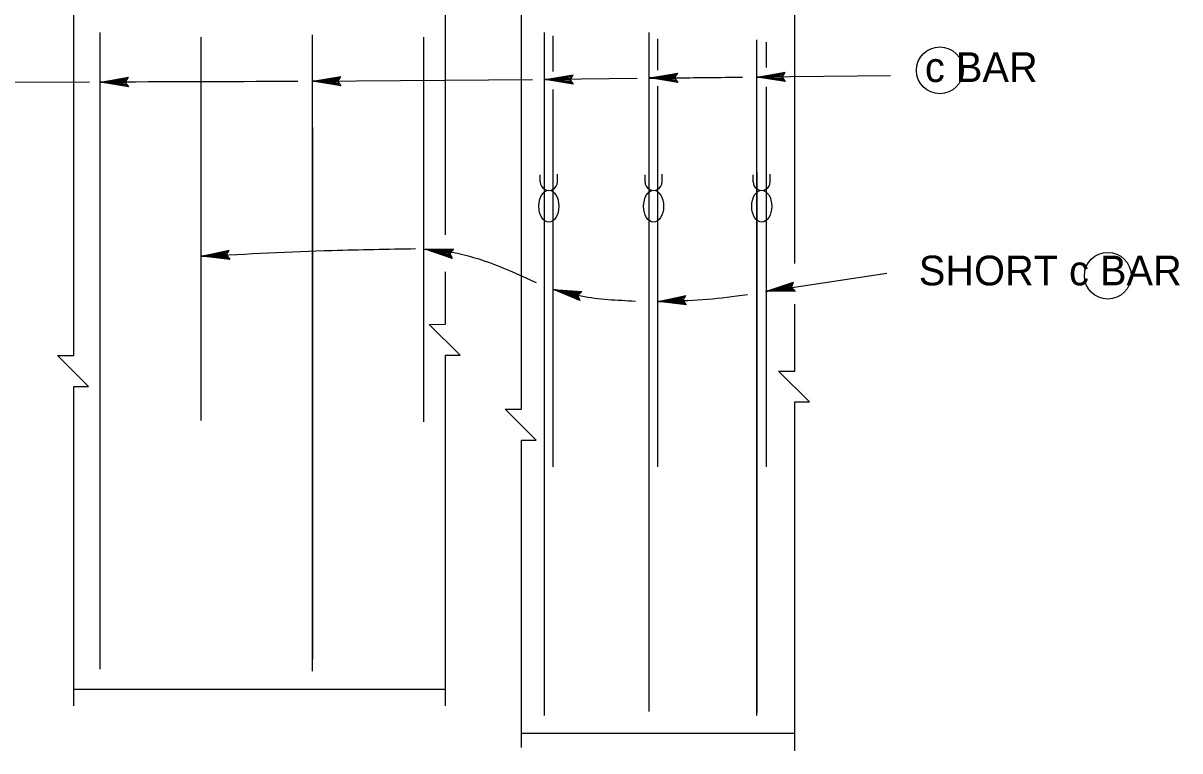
# Model space of a CAD drawing. Extents: x 0 to 2.83, y 0 to 1.83.
# Drawn here: x 0.2874 to 0.7413, y 1.2861 to 1.5716 of the extents above; entities that cross this region are included whole.
import ezdxf

# ---------------------------------------------------------------- set-up
doc = ezdxf.new("R2010")
doc.units = 0
for name, color, linetype in [('212 Leaders and Dim Lines', 7, 'Continuous'), ('214 Text and Titles', 7, 'Continuous'), ('216 Rebar', 7, 'Continuous'), ('240 Concrete', 7, 'Continuous')]:
    doc.layers.add(name, color=color, linetype=linetype)

msp = doc.modelspace()

# ---------------------------------------------------------------- linework, layer by layer
at = {"layer": '212 Leaders and Dim Lines'}
for p, q in [((0.57544, 1.55043), (0.58643, 1.5523)), ((0.57544, 1.55043), (0.58643, 1.5523)), ((0.58587, 1.55138), (0.58643, 1.5523)), ((0.58587, 1.55138), (0.58643, 1.5523)), ((0.26613, 1.54839), (0.31349, 1.54853)), ((0.26613, 1.54839), (0.31349, 1.54853)), ((0.31772, 1.54845), (0.32872, 1.55032)), ((0.31772, 1.54845), (0.32872, 1.55032)), ((0.31772, 1.54845), (0.32843, 1.54986)), ((0.31772, 1.54845), (0.32843, 1.54986)), ((0.32815, 1.5494), (0.31772, 1.54845)), ((0.32815, 1.5494), (0.31772, 1.54845)), ((0.32787, 1.54894), (0.31772, 1.54845)), ((0.32787, 1.54894), (0.31772, 1.54845)), ((0.32759, 1.54848), (0.31772, 1.54845)), ((0.32759, 1.54848), (0.31772, 1.54845)), ((0.32873, 1.54665), (0.31772, 1.54845)), ((0.31772, 1.54845), (0.32816, 1.54756)), ((0.32844, 1.54711), (0.31772, 1.54845)), ((0.31772, 1.54845), (0.32787, 1.54802)), ((0.32873, 1.54665), (0.31772, 1.54845)), ((0.31772, 1.54845), (0.32816, 1.54756)), ((0.32844, 1.54711), (0.31772, 1.54845)), ((0.31772, 1.54845), (0.32787, 1.54802)), ((0.32759, 1.54848), (0.32815, 1.5494)), ((0.32759, 1.54848), (0.32815, 1.5494)), ((0.32816, 1.54756), (0.32759, 1.54848)), ((0.32816, 1.54756), (0.32759, 1.54848)), ((0.32815, 1.5494), (0.32872, 1.55032)), ((0.32815, 1.5494), (0.32872, 1.55032)), ((0.40099, 1.54879), (0.48721, 1.54951)), ((0.40099, 1.54879), (0.48721, 1.54951)), ((0.40108, 1.54879), (0.41207, 1.55066)), ((0.40108, 1.54879), (0.41207, 1.55066)), ((0.40108, 1.54879), (0.41179, 1.5502)), ((0.40108, 1.54879), (0.41179, 1.5502)), ((0.4115, 1.54974), (0.40108, 1.54879)), ((0.4115, 1.54974), (0.40108, 1.54879)), ((0.41122, 1.54928), (0.40108, 1.54879)), ((0.41122, 1.54928), (0.40108, 1.54879)), ((0.41094, 1.54882), (0.40108, 1.54879)), ((0.41094, 1.54882), (0.40108, 1.54879)), ((0.41208, 1.54699), (0.40108, 1.54879)), ((0.40108, 1.54879), (0.41151, 1.5479)), ((0.41179, 1.54745), (0.40108, 1.54879)), ((0.40108, 1.54879), (0.41123, 1.54836)), ((0.41208, 1.54699), (0.40108, 1.54879)), ((0.40108, 1.54879), (0.41151, 1.5479)), ((0.41179, 1.54745), (0.40108, 1.54879)), ((0.40108, 1.54879), (0.41123, 1.54836)), ((0.41094, 1.54882), (0.4115, 1.54974)), ((0.41094, 1.54882), (0.4115, 1.54974)), ((0.41151, 1.5479), (0.41094, 1.54882)), ((0.41151, 1.5479), (0.41094, 1.54882)), ((0.4115, 1.54974), (0.41207, 1.55066)), ((0.4115, 1.54974), (0.41207, 1.55066)), ((0.41151, 1.5479), (0.41208, 1.54699)), ((0.41151, 1.5479), (0.41208, 1.54699)), ((0.49224, 1.54942), (0.50323, 1.55129)), ((0.49224, 1.54942), (0.50323, 1.55129)), ((0.49224, 1.54942), (0.50295, 1.55083)), ((0.49224, 1.54942), (0.50295, 1.55083)), ((0.50267, 1.55037), (0.49224, 1.54942)), ((0.50267, 1.55037), (0.49224, 1.54942)), ((0.50239, 1.54991), (0.49224, 1.54942)), ((0.50239, 1.54991), (0.49224, 1.54942)), ((0.50211, 1.54945), (0.49224, 1.54942)), ((0.50211, 1.54945), (0.49224, 1.54942)), ((0.50324, 1.54762), (0.49224, 1.54942)), ((0.49224, 1.54942), (0.50268, 1.54853)), ((0.50296, 1.54807), (0.49224, 1.54942)), ((0.49224, 1.54942), (0.50239, 1.54899)), ((0.50324, 1.54762), (0.49224, 1.54942)), ((0.49224, 1.54942), (0.50268, 1.54853)), ((0.50296, 1.54807), (0.49224, 1.54942)), ((0.49224, 1.54942), (0.50239, 1.54899)), ((0.49533, 1.5496), (0.5283, 1.54995)), ((0.49533, 1.5496), (0.5283, 1.54995)), ((0.50211, 1.54945), (0.50267, 1.55037)), ((0.50211, 1.54945), (0.50267, 1.55037)), ((0.50268, 1.54853), (0.50211, 1.54945)), ((0.50268, 1.54853), (0.50211, 1.54945)), ((0.50267, 1.55037), (0.50323, 1.55129)), ((0.50267, 1.55037), (0.50323, 1.55129)), ((0.50268, 1.54853), (0.50324, 1.54762)), ((0.50268, 1.54853), (0.50324, 1.54762)), ((0.53326, 1.55009), (0.54425, 1.55196)), ((0.53326, 1.55009), (0.54425, 1.55196)), ((0.53326, 1.55009), (0.54397, 1.5515)), ((0.53326, 1.55009), (0.54397, 1.5515)), ((0.54368, 1.55104), (0.53326, 1.55009)), ((0.54368, 1.55104), (0.53326, 1.55009)), ((0.5434, 1.55058), (0.53326, 1.55009)), ((0.5434, 1.55058), (0.53326, 1.55009)), ((0.54312, 1.55012), (0.53326, 1.55009)), ((0.54312, 1.55012), (0.53326, 1.55009)), ((0.54426, 1.54829), (0.53326, 1.55009)), ((0.53326, 1.55009), (0.54369, 1.54921)), ((0.54397, 1.54875), (0.53326, 1.55009)), ((0.53326, 1.55009), (0.54341, 1.54967)), ((0.54426, 1.54829), (0.53326, 1.55009)), ((0.53326, 1.55009), (0.54369, 1.54921)), ((0.54397, 1.54875), (0.53326, 1.55009)), ((0.53326, 1.55009), (0.54341, 1.54967)), ((0.54312, 1.55012), (0.54368, 1.55104)), ((0.54312, 1.55012), (0.54368, 1.55104)), ((0.54369, 1.54921), (0.54312, 1.55012)), ((0.54369, 1.54921), (0.54312, 1.55012)), ((0.54368, 1.55104), (0.54425, 1.55196)), ((0.54368, 1.55104), (0.54425, 1.55196)), ((0.54369, 1.54921), (0.54426, 1.54829)), ((0.54369, 1.54921), (0.54426, 1.54829)), ((0.57544, 1.55043), (0.58615, 1.55184)), ((0.57544, 1.55043), (0.58615, 1.55184)), ((0.58587, 1.55138), (0.57544, 1.55043)), ((0.58587, 1.55138), (0.57544, 1.55043)), ((0.58559, 1.55092), (0.57544, 1.55043)), ((0.58559, 1.55092), (0.57544, 1.55043)), ((0.5853, 1.55046), (0.57544, 1.55043)), ((0.5853, 1.55046), (0.57544, 1.55043)), ((0.58644, 1.54862), (0.57544, 1.55043)), ((0.57544, 1.55043), (0.58587, 1.54954)), ((0.58616, 1.54908), (0.57544, 1.55043)), ((0.57544, 1.55043), (0.58559, 1.55)), ((0.58644, 1.54862), (0.57544, 1.55043)), ((0.57544, 1.55043), (0.58587, 1.54954)), ((0.58616, 1.54908), (0.57544, 1.55043)), ((0.57544, 1.55043), (0.58559, 1.55)), ((0.57547, 1.55045), (0.62779, 1.55099)), ((0.57547, 1.55045), (0.62779, 1.55099)), ((0.5853, 1.55046), (0.58587, 1.55138)), ((0.5853, 1.55046), (0.58587, 1.55138)), ((0.58587, 1.54954), (0.5853, 1.55046)), ((0.58587, 1.54954), (0.5853, 1.55046)), ((0.58587, 1.54954), (0.58644, 1.54862)), ((0.58587, 1.54954), (0.58644, 1.54862)), ((0.32816, 1.54756), (0.32873, 1.54665)), ((0.32816, 1.54756), (0.32873, 1.54665)), ((0.3574, 1.48019), (0.3683, 1.48252)), ((0.3574, 1.48019), (0.3683, 1.48252)), ((0.3574, 1.48019), (0.36804, 1.48205)), ((0.3574, 1.48019), (0.36804, 1.48205)), ((0.36778, 1.48158), (0.3574, 1.48019)), ((0.36778, 1.48158), (0.3574, 1.48019)), ((0.36752, 1.48111), (0.3574, 1.48019)), ((0.36752, 1.48111), (0.3574, 1.48019)), ((0.36726, 1.48063), (0.3574, 1.48019)), ((0.36726, 1.48063), (0.3574, 1.48019)), ((0.36847, 1.47885), (0.3574, 1.48019)), ((0.3574, 1.48019), (0.36786, 1.47974)), ((0.36817, 1.4793), (0.3574, 1.48019)), ((0.3574, 1.48019), (0.36756, 1.48019)), ((0.36847, 1.47885), (0.3574, 1.48019)), ((0.3574, 1.48019), (0.36786, 1.47974)), ((0.36817, 1.4793), (0.3574, 1.48019)), ((0.3574, 1.48019), (0.36756, 1.48019)), ((0.36726, 1.48063), (0.36778, 1.48158)), ((0.36726, 1.48063), (0.36778, 1.48158)), ((0.36786, 1.47974), (0.36726, 1.48063)), ((0.36786, 1.47974), (0.36726, 1.48063)), ((0.36778, 1.48158), (0.3683, 1.48252)), ((0.36778, 1.48158), (0.3683, 1.48252)), ((0.36786, 1.47974), (0.36847, 1.47885)), ((0.36786, 1.47974), (0.36847, 1.47885)), ((0.4452, 1.48287), (0.45635, 1.48289)), ((0.4452, 1.48287), (0.45635, 1.48289)), ((0.45493, 1.48126), (0.4452, 1.48287)), ((0.45575, 1.47927), (0.4452, 1.48287)), ((0.45564, 1.48208), (0.4452, 1.48287)), ((0.4452, 1.48287), (0.45534, 1.48026)), ((0.45555, 1.47977), (0.4452, 1.48287)), ((0.4452, 1.48287), (0.45514, 1.48076)), ((0.45529, 1.48167), (0.4452, 1.48287)), ((0.4452, 1.48287), (0.45599, 1.48248)), ((0.45493, 1.48126), (0.4452, 1.48287)), ((0.45575, 1.47927), (0.4452, 1.48287)), ((0.45564, 1.48208), (0.4452, 1.48287)), ((0.4452, 1.48287), (0.45534, 1.48026)), ((0.45555, 1.47977), (0.4452, 1.48287)), ((0.4452, 1.48287), (0.45514, 1.48076)), ((0.45529, 1.48167), (0.4452, 1.48287)), ((0.4452, 1.48287), (0.45599, 1.48248)), ((0.45493, 1.48126), (0.45564, 1.48208)), ((0.45493, 1.48126), (0.45564, 1.48208)), ((0.45534, 1.48026), (0.45493, 1.48126)), ((0.45534, 1.48026), (0.45493, 1.48126)), ((0.45534, 1.48026), (0.45575, 1.47927)), ((0.45534, 1.48026), (0.45575, 1.47927)), ((0.45564, 1.48208), (0.45635, 1.48289)), ((0.45564, 1.48208), (0.45635, 1.48289)), ((0.57865, 1.46625), (0.6263, 1.47349)), ((0.57865, 1.46625), (0.6263, 1.47349)), ((0.50513, 1.4648), (0.49554, 1.46711)), ((0.5058, 1.46275), (0.49554, 1.46711)), ((0.49554, 1.46711), (0.50666, 1.46632)), ((0.50589, 1.46556), (0.49554, 1.46711)), ((0.49554, 1.46711), (0.50546, 1.46378)), ((0.50563, 1.46326), (0.49554, 1.46711)), ((0.49554, 1.46711), (0.50529, 1.46429)), ((0.50551, 1.46518), (0.49554, 1.46711)), ((0.49554, 1.46711), (0.50627, 1.46594)), ((0.50513, 1.4648), (0.49554, 1.46711)), ((0.5058, 1.46275), (0.49554, 1.46711)), ((0.49554, 1.46711), (0.50666, 1.46632)), ((0.50589, 1.46556), (0.49554, 1.46711)), ((0.49554, 1.46711), (0.50546, 1.46378)), ((0.50563, 1.46326), (0.49554, 1.46711)), ((0.49554, 1.46711), (0.50529, 1.46429)), ((0.50551, 1.46518), (0.49554, 1.46711)), ((0.49554, 1.46711), (0.50627, 1.46594)), ((0.50589, 1.46556), (0.50666, 1.46632)), ((0.50589, 1.46556), (0.50666, 1.46632)), ((0.57914, 1.46643), (0.58972, 1.46996)), ((0.57914, 1.46643), (0.58972, 1.46996)), ((0.57914, 1.46643), (0.58951, 1.46946)), ((0.57914, 1.46643), (0.58951, 1.46946)), ((0.58931, 1.46896), (0.57914, 1.46643)), ((0.58931, 1.46896), (0.57914, 1.46643)), ((0.5891, 1.46847), (0.57914, 1.46643)), ((0.5891, 1.46847), (0.57914, 1.46643)), ((0.58889, 1.46797), (0.57914, 1.46643)), ((0.58889, 1.46797), (0.57914, 1.46643)), ((0.57914, 1.46643), (0.58924, 1.46756)), ((0.57914, 1.46643), (0.58924, 1.46756)), ((0.57914, 1.46643), (0.58959, 1.46715)), ((0.57914, 1.46643), (0.58959, 1.46715)), ((0.58994, 1.46674), (0.57914, 1.46643)), ((0.58994, 1.46674), (0.57914, 1.46643)), ((0.59029, 1.46633), (0.57914, 1.46643)), ((0.59029, 1.46633), (0.57914, 1.46643)), ((0.58889, 1.46797), (0.58931, 1.46896)), ((0.58889, 1.46797), (0.58931, 1.46896)), ((0.58959, 1.46715), (0.58889, 1.46797)), ((0.58959, 1.46715), (0.58889, 1.46797)), ((0.58931, 1.46896), (0.58972, 1.46996)), ((0.58931, 1.46896), (0.58972, 1.46996)), ((0.58959, 1.46715), (0.59029, 1.46633)), ((0.58959, 1.46715), (0.59029, 1.46633)), ((0.50513, 1.4648), (0.50589, 1.46556)), ((0.50513, 1.4648), (0.50589, 1.46556)), ((0.50546, 1.46378), (0.50513, 1.4648)), ((0.50546, 1.46378), (0.50513, 1.4648)), ((0.50546, 1.46378), (0.5058, 1.46275)), ((0.50546, 1.46378), (0.5058, 1.46275)), ((0.53655, 1.4624), (0.54745, 1.46472)), ((0.53655, 1.4624), (0.54745, 1.46472)), ((0.53655, 1.4624), (0.54719, 1.46425)), ((0.53655, 1.4624), (0.54719, 1.46425)), ((0.54693, 1.46378), (0.53655, 1.4624)), ((0.54693, 1.46378), (0.53655, 1.4624)), ((0.54666, 1.46331), (0.53655, 1.4624)), ((0.54666, 1.46331), (0.53655, 1.4624)), ((0.5464, 1.46284), (0.53655, 1.4624)), ((0.5464, 1.46284), (0.53655, 1.4624)), ((0.54761, 1.46106), (0.53655, 1.4624)), ((0.53655, 1.4624), (0.54701, 1.46195)), ((0.54731, 1.4615), (0.53655, 1.4624)), ((0.53655, 1.4624), (0.5467, 1.46239)), ((0.54761, 1.46106), (0.53655, 1.4624)), ((0.53655, 1.4624), (0.54701, 1.46195)), ((0.54731, 1.4615), (0.53655, 1.4624)), ((0.53655, 1.4624), (0.5467, 1.46239)), ((0.5464, 1.46284), (0.54693, 1.46378)), ((0.5464, 1.46284), (0.54693, 1.46378)), ((0.54701, 1.46195), (0.5464, 1.46284)), ((0.54701, 1.46195), (0.5464, 1.46284)), ((0.54693, 1.46378), (0.54745, 1.46472)), ((0.54693, 1.46378), (0.54745, 1.46472)), ((0.54701, 1.46195), (0.54761, 1.46106)), ((0.54701, 1.46195), (0.54761, 1.46106))]:
    msp.add_line(p, q, dxfattribs=at)
for points in [[(0.31759, 1.54854), (0.39304, 1.54876), (0.39516, 1.54876)], [(0.31759, 1.54854), (0.39304, 1.54876), (0.39516, 1.54876)], [(0.53287, 1.55), (0.55625, 1.55025), (0.56964, 1.55039)], [(0.53287, 1.55), (0.55625, 1.55025), (0.56964, 1.55039)], [(0.35875, 1.48019), (0.40869, 1.48243), (0.44141, 1.48311)], [(0.35875, 1.48019), (0.40869, 1.48243), (0.44141, 1.48311)], [(0.44457, 1.48294), (0.45564, 1.48168), (0.48868, 1.46984)], [(0.44457, 1.48294), (0.45564, 1.48168), (0.48868, 1.46984)], [(0.49533, 1.46716), (0.50632, 1.46454), (0.52764, 1.46257)], [(0.49533, 1.46716), (0.50632, 1.46454), (0.52764, 1.46257)], [(0.53669, 1.46235), (0.56743, 1.46454), (0.57157, 1.46517)], [(0.53669, 1.46235), (0.56743, 1.46454), (0.57157, 1.46517)]]:
    msp.add_spline(points, degree=3, dxfattribs=at)
at = {"layer": '214 Text and Titles'}
for p, q in [((0.49033, 1.50934), (0.49033, 1.51211)), ((0.49704, 1.50934), (0.49704, 1.51232)), ((0.53143, 1.50934), (0.53143, 1.51211)), ((0.53814, 1.50934), (0.53814, 1.51232)), ((0.57386, 1.50934), (0.57386, 1.51211)), ((0.58057, 1.50934), (0.58057, 1.51232))]:
    msp.add_line(p, q, dxfattribs=at)
for centre in [(0.64708, 1.55306), (0.64708, 1.55306), (0.713, 1.47249), (0.713, 1.47249)]:
    msp.add_circle(centre, 0.00917, dxfattribs=at)
for centre in [(0.49368, 1.50934), (0.53478, 1.50934), (0.57721, 1.50934)]:
    msp.add_arc(centre, 0.00336, 179.9986, 0.0011, dxfattribs=at)
for centre in [(0.49368, 1.49976), (0.53478, 1.49976), (0.57721, 1.49976)]:
    msp.add_ellipse(centre, major_axis=(0, 0.00623), ratio=0.630621, dxfattribs=at)
at = {"layer": '216 Rebar'}
for p, q in [((0.31759, 1.31811), (0.31759, 1.56785)), ((0.31759, 1.31811), (0.31759, 1.56785)), ((0.3573, 1.41565), (0.3573, 1.56613)), ((0.3573, 1.41565), (0.3573, 1.56613)), ((0.40094, 1.31729), (0.40094, 1.56702)), ((0.40094, 1.31729), (0.40094, 1.56702)), ((0.44466, 1.41513), (0.44466, 1.56613)), ((0.44466, 1.41513), (0.44466, 1.56613)), ((0.49201, 1.29998), (0.49201, 1.56784)), ((0.49201, 1.29998), (0.49201, 1.56784)), ((0.49543, 1.55266), (0.49543, 1.56661)), ((0.49543, 1.55266), (0.49543, 1.56661)), ((0.53303, 1.30156), (0.53303, 1.56784)), ((0.53303, 1.30156), (0.53303, 1.56784)), ((0.53645, 1.55317), (0.53645, 1.56538)), ((0.53645, 1.55317), (0.53645, 1.56538)), ((0.57535, 1.29997), (0.57535, 1.56497)), ((0.57535, 1.29997), (0.57535, 1.56497)), ((0.57906, 1.55418), (0.57906, 1.56415)), ((0.57906, 1.55418), (0.57906, 1.56415)), ((0.49543, 1.39752), (0.49543, 1.54556)), ((0.49543, 1.39752), (0.49543, 1.54556)), ((0.53645, 1.39752), (0.53645, 1.54683)), ((0.53645, 1.39752), (0.53645, 1.54683)), ((0.57906, 1.39752), (0.57906, 1.54658)), ((0.57906, 1.39752), (0.57906, 1.54658)), ((0.40102, 1.32211), (0.40102, 1.53058)), ((0.40102, 1.32211), (0.40102, 1.53058)), ((0.49033, 1.50934), (0.49033, 1.51211)), ((0.49704, 1.50934), (0.49704, 1.51232)), ((0.53143, 1.50934), (0.53143, 1.51211)), ((0.53814, 1.50934), (0.53814, 1.51232)), ((0.57386, 1.50934), (0.57386, 1.51211)), ((0.57544, 1.30103), (0.57544, 1.51326)), ((0.57544, 1.30103), (0.57544, 1.51326)), ((0.58057, 1.50934), (0.58057, 1.51232))]:
    msp.add_line(p, q, dxfattribs=at)
for centre in [(0.49368, 1.50934), (0.53478, 1.50934), (0.57721, 1.50934)]:
    msp.add_arc(centre, 0.00336, 179.9986, 0.0011, dxfattribs=at)
for centre in [(0.49368, 1.49976), (0.53478, 1.49976), (0.57721, 1.49976)]:
    msp.add_ellipse(centre, major_axis=(0, 0.00623), ratio=0.630621, dxfattribs=at)
at = {"layer": '240 Concrete'}
for p, q in [((0.30731, 1.44121), (0.30731, 1.58132)), ((0.30731, 1.44121), (0.30731, 1.58132)), ((0.45316, 1.48853), (0.45316, 1.57914)), ((0.45316, 1.48853), (0.45316, 1.57914)), ((0.48301, 1.42018), (0.48301, 1.57847)), ((0.48301, 1.42018), (0.48301, 1.57847)), ((0.59019, 1.47722), (0.59019, 1.57847)), ((0.59019, 1.47722), (0.59019, 1.57847)), ((0.45316, 1.45342), (0.45316, 1.47405)), ((0.45316, 1.45342), (0.45316, 1.47405)), ((0.59019, 1.4351), (0.59019, 1.46139)), ((0.59019, 1.4351), (0.59019, 1.46139)), ((0.44673, 1.4534), (0.45316, 1.45342)), ((0.44673, 1.4534), (0.45316, 1.45342)), ((0.45891, 1.44128), (0.44673, 1.4534)), ((0.45891, 1.44128), (0.44673, 1.4534)), ((0.30088, 1.44119), (0.30731, 1.44121)), ((0.30088, 1.44119), (0.30731, 1.44121)), ((0.31306, 1.42907), (0.30088, 1.44119)), ((0.31306, 1.42907), (0.30088, 1.44119)), ((0.45316, 1.44126), (0.45891, 1.44128)), ((0.45316, 1.44126), (0.45891, 1.44128)), ((0.45316, 1.30373), (0.45316, 1.44126)), ((0.45316, 1.30373), (0.45316, 1.44126)), ((0.58376, 1.43509), (0.59019, 1.4351)), ((0.58376, 1.43509), (0.59019, 1.4351)), ((0.59594, 1.42296), (0.58376, 1.43509)), ((0.59594, 1.42296), (0.58376, 1.43509)), ((0.30731, 1.42905), (0.31306, 1.42907)), ((0.30731, 1.42905), (0.31306, 1.42907)), ((0.30731, 1.30373), (0.30731, 1.42905)), ((0.30731, 1.30373), (0.30731, 1.42905)), ((0.59019, 1.42295), (0.59594, 1.42296)), ((0.59019, 1.42295), (0.59594, 1.42296)), ((0.59019, 1.28609), (0.59019, 1.42295)), ((0.59019, 1.28609), (0.59019, 1.42295)), ((0.47658, 1.42016), (0.48301, 1.42018)), ((0.47658, 1.42016), (0.48301, 1.42018)), ((0.48876, 1.40804), (0.47658, 1.42016)), ((0.48876, 1.40804), (0.47658, 1.42016)), ((0.48301, 1.40802), (0.48876, 1.40804)), ((0.48301, 1.40802), (0.48876, 1.40804)), ((0.48301, 1.28744), (0.48301, 1.40802)), ((0.48301, 1.28744), (0.48301, 1.40802)), ((0.30731, 1.31031), (0.45316, 1.31031)), ((0.48301, 1.29302), (0.59019, 1.29302))]:
    msp.add_line(p, q, dxfattribs=at)

# ---------------------------------------------------------------- texts
at = {"layer": '214 Text and Titles'}
for s, height, p in [('c BAR', 0.011667, (0.64127, 1.54847)), ('c BAR', 0.011667, (0.64127, 1.54847)), ('SHORT c BAR', 0.0116667, (0.63886, 1.4687)), ('SHORT c BAR', 0.0116667, (0.63886, 1.4687))]:
    msp.add_text(s, height=height, dxfattribs=at).set_placement(p)

doc.saveas('drawing.dxf')
